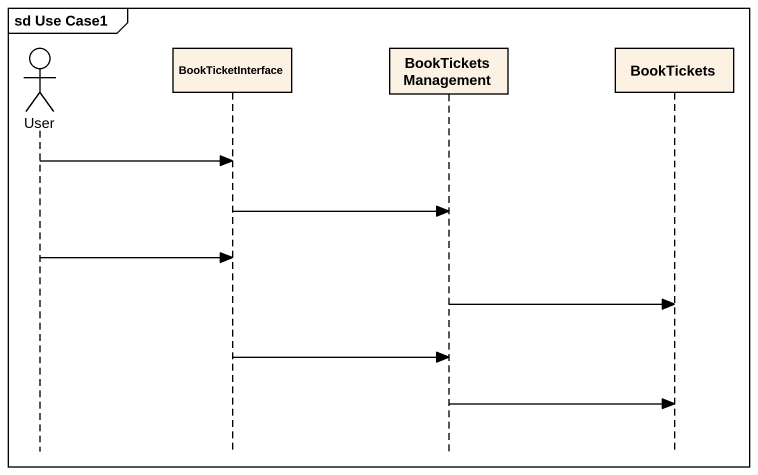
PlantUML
@startuml
mainframe sd Use Case1
hide footbox
actor User
participant BookTicketInterface
participant BookTicketsManagement
participant BookTickets

User -> BookTicketInterface
BookTicketInterface -> BookTicketsManagement
User -> BookTicketInterface
BookTicketsManagement -> BookTickets
BookTicketInterface -> BookTicketsManagement
BookTicketsManagement -> BookTickets
@enduml
